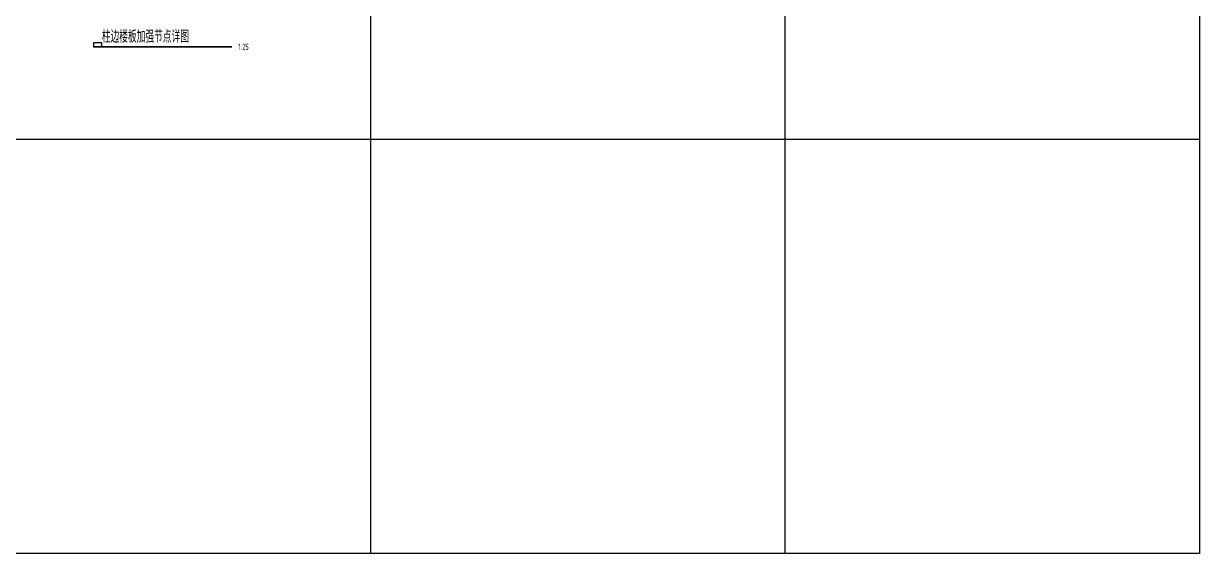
# Model space of a CAD drawing. Extents: x -469675 to 2400000, y -476501 to 2085364.
# Drawn here: x 643811 to 658000, y 435000 to 441396 of the extents above; entities that cross this region are included whole.
import ezdxf

# ---------------------------------------------------------------- set-up
doc = ezdxf.new("R2010")
doc.units = 0
doc.header["$LTSCALE"] = 1000
doc.header["$MEASUREMENT"] = 0
doc.layers.add('C-DETAIL_TEXT', color=4, linetype='CONTINUOUS')
doc.layers.add('C-注释', color=30, linetype='CONTINUOUS', plot=False)
doc.styles.add('GBSTYLE', font='gbxwxt.shx', dxfattribs={"width": 0.7, "bigfont": 'gbhzfs.shx'})

msp = doc.modelspace()

# ---------------------------------------------------------------- linework, layer by layer
at = {"layer": 'C-DETAIL_TEXT', "color": 3, "linetype": 'Continuous', "ltscale": 0.25, "const_width": 20, "flags": 128}
msp.add_lwpolyline([(646328.1974, 441114.0342), (644656.3762, 441114.0342)], dxfattribs=at)
at = {"layer": 'C-注释', "ltscale": 0.25}
for p, q in [((648000, 435000), (648000, 500000)), ((653000, 435000), (653000, 500000)), ((630000, 440000), (658000, 440000))]:
    msp.add_line(p, q, dxfattribs=at)
msp.add_lwpolyline([(630000, 500000), (658000, 500000), (658000, 435000), (630000, 435000)], close=True, dxfattribs=at)
at = {"layer": 'C-注释'}
msp.add_lwpolyline([(644756.3762, 441164.0342), (644656.3762, 441164.0342), (644656.3762, 441114.0342), (644756.3762, 441114.0342)], close=True, dxfattribs=at)

# ---------------------------------------------------------------- texts
at = {"layer": 'C-DETAIL_TEXT', "color": 30, "ltscale": 0.25, "style": 'GBSTYLE', "width": 0.7}
msp.add_text('柱边楼板加强节点详图', height=150, rotation=0.00000003, dxfattribs=at).set_placement((644756.3762, 441164.0342))
at = {"layer": 'C-DETAIL_TEXT', "color": 3, "ltscale": 0.25, "style": 'GBSTYLE', "width": 0.7}
msp.add_text('1:25', height=75, rotation=359.99999987, dxfattribs=at).set_placement((646403.1974, 441076.5342))

doc.saveas('drawing.dxf')
